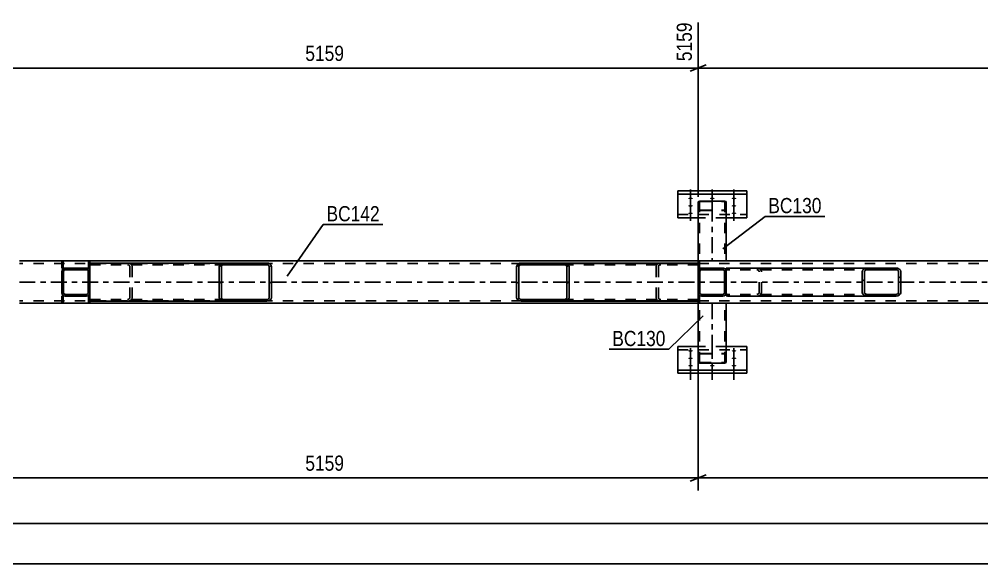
# Model space of a CAD drawing. Header units: millimetres. Extents: x -82 to 1107, y -663 to 178.
# Drawn here: x 12.9 to 194.4, y -297 to -194.3 of the extents above; entities that cross this region are included whole.
import ezdxf

# ---------------------------------------------------------------- set-up
doc = ezdxf.new("R2010")
doc.units = ezdxf.units.MM
doc.linetypes.add('DXK_LINE_DOT2', pattern=[3.9198, 1.9599, -1.9599])
doc.linetypes.add('DXK_LINE_DOT3', pattern=[5.9187, 2.979, -0.9799, 0.9799, -0.9799])
doc.styles.add('Arial Narrow', font='ARIALN.TTF', dxfattribs={"height": 0.2})

# ---------------------------------------------------------------- blocks, each defined once
blk = doc.blocks.new('Part-348431369-4202 - 4134')
at = {"color": 2, "linetype": 'Continuous'}
for p, q in [((137.05, -226.71), (150.05, -226.71)), ((137.05, -226.71), (137.05, -231.76)), ((150.05, -226.71), (150.05, -231.76)), ((137.05, -227.31), (150.05, -227.31)), ((140.91, -231.76), (137.05, -231.76)), ((150.05, -231.76), (146.19, -231.76))]:
    blk.add_line(p, q, dxfattribs=at)
at = {"color": 7, "linetype": 'DXK_LINE_DOT2'}
for p, q in [((137.05, -231.15), (150.05, -231.15)), ((146.19, -231.76), (140.91, -231.76))]:
    blk.add_line(p, q, dxfattribs=at)
blk = doc.blocks.new('Part-348431369-4139 - 4134')
at = {"color": 2, "linetype": 'Continuous'}
for p, q in [((137.05, -261.1), (137.05, -256.06)), ((140.91, -256.06), (137.05, -256.06)), ((150.05, -256.06), (146.19, -256.06)), ((150.05, -261.1), (150.05, -256.06)), ((137.05, -260.5), (150.05, -260.5)), ((137.05, -261.1), (150.05, -261.1))]:
    blk.add_line(p, q, dxfattribs=at)
at = {"color": 7, "linetype": 'DXK_LINE_DOT2'}
for p, q in [((137.05, -256.66), (150.05, -256.66)), ((146.19, -256.06), (140.91, -256.06))]:
    blk.add_line(p, q, dxfattribs=at)
blk = doc.blocks.new('Part-348431369-4284 - 4134')
at = {"color": 2, "linetype": 'Continuous'}
for p, q in [((25.94, -247.75), (25.94, -246.55)), ((26.18, -246.55), (25.94, -246.55)), ((26.18, -246.55), (26.18, -247.75)), ((26.18, -247.75), (25.94, -247.75))]:
    blk.add_line(p, q, dxfattribs=at)
blk = doc.blocks.new('Part-348431369-4220 - 4134')
at = {"color": 2, "linetype": 'Continuous'}
for p, q in [((140.9, -240.07), (140.9, -240.07)), ((140.9, -240.07), (141.14, -240.07)), ((140.9, -241.27), (140.9, -240.07)), ((140.9, -241.27), (141.14, -241.27)), ((141.14, -240.07), (141.14, -240.07)), ((141.14, -241.27), (141.14, -240.07)), ((141.14, -241.27), (141.14, -241.27))]:
    blk.add_line(p, q, dxfattribs=at)
at = {"color": 7, "linetype": 'DXK_LINE_DOT2'}
for p, q in [((140.9, -241.27), (140.9, -240.07)), ((141.14, -240.07), (141.14, -241.27)), ((141.14, -241.27), (141.14, -241.27))]:
    blk.add_line(p, q, dxfattribs=at)
blk = doc.blocks.new('Part-348431369-4156 - 4134')
at = {"color": 2, "linetype": 'Continuous'}
for p, q in [((20.9, -246.55), (20.9, -246.55)), ((20.9, -246.55), (20.9, -247.75)), ((20.9, -246.55), (21.14, -246.55)), ((21.14, -246.55), (21.14, -246.55)), ((21.14, -246.55), (21.14, -247.75)), ((21.14, -247.75), (20.9, -247.75)), ((21.14, -247.75), (21.14, -247.75))]:
    blk.add_line(p, q, dxfattribs=at)
at = {"color": 7, "linetype": 'DXK_LINE_DOT2'}
for p, q in [((20.9, -247.75), (20.9, -246.55)), ((21.14, -246.55), (21.14, -247.75))]:
    blk.add_line(p, q, dxfattribs=at)
blk = doc.blocks.new('Part-348431369-4175 - 4134')
at = {"linetype": 'Continuous'}
h = blk.add_hatch(dxfattribs=at)
h.set_pattern_fill('', scale=0.7, style=0, pattern_type=0)
h.set_pattern_definition([(45, (116.0037, -247.4569), (-1.57154, 1.57154), [])])
h.paths.add_polyline_path([(115.67, -247.51), (116, -247.46), (116.29, -247.32), (116.48, -247.11), (116.55, -246.87), (116.55, -240.95), (116.48, -240.7), (116.29, -240.49), (116, -240.35), (115.67, -240.31), (107.54, -240.31), (107.2, -240.35), (106.92, -240.49), (106.73, -240.7), (106.66, -240.95), (106.66, -246.87), (106.73, -247.11), (106.92, -247.32), (107.2, -247.46), (107.54, -247.51)])
h.paths.add_polyline_path([(107.37, -247.16), (107.23, -247.09), (107.14, -246.99), (107.1, -246.87), (107.1, -240.95), (107.14, -240.82), (107.23, -240.72), (107.37, -240.65), (107.54, -240.63), (115.67, -240.63), (115.84, -240.65), (115.98, -240.72), (116.07, -240.82), (116.11, -240.95), (116.11, -246.87), (116.07, -246.99), (115.98, -247.09), (115.84, -247.16), (115.67, -247.19), (107.54, -247.19)])
at = {"color": 2, "linetype": 'Continuous'}
for p, q in [((106.73, -240.7), (106.66, -240.95)), ((106.66, -246.87), (106.66, -240.95)), ((107.1, -240.95), (107.14, -240.82)), ((107.1, -246.87), (107.1, -240.95)), ((107.54, -240.31), (107.2, -240.35)), ((107.37, -240.65), (107.54, -240.63)), ((107.54, -240.31), (115.67, -240.31)), ((107.54, -240.63), (115.67, -240.63)), ((115.67, -240.31), (140.9, -240.31)), ((116, -240.35), (115.67, -240.31)), ((115.67, -240.63), (115.84, -240.65)), ((116.07, -240.82), (116.11, -240.95)), ((116.11, -246.87), (116.11, -240.95)), ((116.55, -240.95), (116.48, -240.7)), ((116.55, -246.87), (116.55, -240.95)), ((140.9, -241.27), (140.9, -241.91)), ((106.66, -246.87), (106.73, -247.11)), ((107.14, -246.99), (107.1, -246.87)), ((116.11, -246.87), (116.07, -246.99)), ((116.48, -247.11), (116.55, -246.87)), ((140.9, -246.55), (140.9, -245.91)), ((107.2, -247.46), (107.54, -247.51)), ((107.54, -247.19), (107.37, -247.16)), ((107.54, -247.19), (115.67, -247.19)), ((107.54, -247.51), (115.67, -247.51)), ((115.84, -247.16), (115.67, -247.19)), ((115.67, -247.51), (116, -247.46)), ((140.9, -247.51), (115.67, -247.51))]:
    blk.add_line(p, q, dxfattribs=at)
at = {"color": 7, "linetype": 'DXK_LINE_DOT2'}
for p, q in [((115.67, -240.31), (107.54, -240.31)), ((140.9, -240.63), (107.54, -240.63)), ((132.96, -240.95), (133.02, -240.7)), ((132.96, -246.87), (132.96, -240.95)), ((133.43, -240.82), (133.39, -240.95)), ((133.39, -246.87), (133.39, -240.95)), ((133.5, -240.35), (133.83, -240.31)), ((133.83, -240.63), (133.67, -240.65)), ((140.9, -240.31), (140.9, -240.63)), ((140.9, -240.49), (140.9, -241.27)), ((140.9, -245.91), (140.9, -241.91)), ((133.02, -247.11), (132.96, -246.87)), ((133.39, -246.87), (133.43, -246.99)), ((140.9, -247.51), (140.9, -246.55)), ((140.9, -247.19), (107.54, -247.19)), ((115.67, -247.51), (107.54, -247.51)), ((133.83, -247.51), (133.5, -247.46)), ((133.67, -247.16), (133.83, -247.19))]:
    blk.add_line(p, q, dxfattribs=at)
at = {"color": 2, "linetype": 'Continuous'}
for centre, radius, start, end in [((107.41, -241.13), 0.802, 104.5547, 147.5895), ((107.47, -241.04), 0.401, 104.5547, 147.5895), ((115.73, -241.04), 0.401, 32.4105, 75.4453), ((115.8, -241.13), 0.802, 32.4105, 75.4453), ((107.41, -246.68), 0.802, 212.4105, 255.4453), ((107.47, -246.77), 0.401, 212.4105, 255.4453), ((115.73, -246.77), 0.401, 284.5547, 327.5895), ((115.8, -246.68), 0.802, 284.5547, 327.5895)]:
    blk.add_arc(centre, radius, start, end, dxfattribs=at)
at = {"color": 7, "linetype": 'DXK_LINE_DOT2'}
for centre, radius, start, end in [((133.7, -241.13), 0.802, 104.5547, 147.5895), ((133.77, -241.04), 0.401, 104.5547, 147.5895), ((133.7, -246.68), 0.802, 212.4105, 255.4453), ((133.77, -246.77), 0.401, 212.4105, 255.4453)]:
    blk.add_arc(centre, radius, start, end, dxfattribs=at)
blk = doc.blocks.new('Part-348431369-4197 - 4134')
at = {"linetype": 'Continuous'}
h = blk.add_hatch(dxfattribs=at)
h.set_pattern_fill('', scale=0.7, style=0, pattern_type=0)
h.set_pattern_definition([(45, (25.785, -246.4969), (-1.57154, 1.57154), [])])
h.paths.add_polyline_path([(25.54, -246.55), (25.78, -246.5), (25.99, -246.36), (26.13, -246.15), (26.18, -245.91), (26.18, -241.91), (26.13, -241.66), (25.99, -241.45), (25.78, -241.31), (25.54, -241.27), (21.54, -241.27), (21.3, -241.31), (21.09, -241.45), (20.95, -241.66), (20.9, -241.91), (20.9, -245.91), (20.95, -246.15), (21.09, -246.36), (21.3, -246.5), (21.54, -246.55)])
h.paths.add_polyline_path([(21.42, -246.2), (21.31, -246.13), (21.24, -246.03), (21.22, -245.91), (21.22, -241.91), (21.24, -241.78), (21.31, -241.68), (21.42, -241.61), (21.54, -241.59), (25.54, -241.59), (25.66, -241.61), (25.77, -241.68), (25.84, -241.78), (25.86, -241.91), (25.86, -245.91), (25.84, -246.03), (25.77, -246.13), (25.66, -246.2), (25.54, -246.23), (21.54, -246.23)])
at = {"color": 7, "linetype": 'DXK_LINE_DOT2'}
for p, q in [((21.3, -241.31), (21.54, -241.27)), ((21.54, -241.27), (25.54, -241.27)), ((25.54, -241.27), (25.78, -241.31)), ((20.9, -241.91), (20.95, -241.66)), ((20.9, -245.91), (20.9, -241.91)), ((21.24, -241.78), (21.22, -241.91)), ((21.22, -245.91), (21.22, -241.91)), ((21.54, -241.59), (21.42, -241.61)), ((21.54, -241.59), (25.54, -241.59)), ((25.66, -241.61), (25.54, -241.59)), ((25.86, -241.91), (25.84, -241.78)), ((25.86, -245.91), (25.86, -241.91)), ((26.13, -241.66), (26.18, -241.91)), ((26.18, -245.91), (26.18, -241.91)), ((20.95, -246.15), (20.9, -245.91)), ((21.22, -245.91), (21.24, -246.03)), ((21.54, -246.55), (21.3, -246.5)), ((21.42, -246.2), (21.54, -246.23)), ((21.54, -246.23), (25.54, -246.23)), ((21.54, -246.55), (25.54, -246.55)), ((25.54, -246.23), (25.66, -246.2)), ((25.78, -246.5), (25.54, -246.55)), ((25.84, -246.03), (25.86, -245.91)), ((26.18, -245.91), (26.13, -246.15))]:
    blk.add_line(p, q, dxfattribs=at)
at = {"color": 2, "linetype": 'Continuous'}
for p, q in [((21.54, -241.27), (21.3, -241.31)), ((21.54, -241.27), (25.54, -241.27)), ((25.78, -241.31), (25.54, -241.27)), ((20.95, -241.66), (20.9, -241.91)), ((20.9, -245.91), (20.9, -241.91)), ((21.22, -241.91), (21.24, -241.78)), ((21.22, -245.91), (21.22, -241.91)), ((21.42, -241.61), (21.54, -241.59)), ((21.54, -241.59), (25.54, -241.59)), ((25.54, -241.59), (25.66, -241.61)), ((25.84, -241.78), (25.86, -241.91)), ((25.86, -245.91), (25.86, -241.91)), ((26.18, -241.91), (26.13, -241.66)), ((26.18, -245.91), (26.18, -241.91)), ((20.9, -245.91), (20.95, -246.15)), ((21.24, -246.03), (21.22, -245.91)), ((21.3, -246.5), (21.54, -246.55)), ((21.54, -246.23), (21.42, -246.2)), ((21.54, -246.23), (25.54, -246.23)), ((21.54, -246.55), (25.54, -246.55)), ((25.66, -246.2), (25.54, -246.23)), ((25.54, -246.55), (25.78, -246.5)), ((25.86, -245.91), (25.84, -246.03)), ((26.13, -246.15), (26.18, -245.91))]:
    blk.add_line(p, q, dxfattribs=at)
at = {"color": 7, "linetype": 'DXK_LINE_DOT2'}
for centre, radius, start, end in [((21.54, -241.91), 0.64, 112.5, 157.5), ((25.54, -241.91), 0.64, 22.5, 67.5), ((21.54, -241.91), 0.32, 112.5, 157.5), ((25.54, -241.91), 0.32, 22.5, 67.5), ((21.54, -245.91), 0.64, 202.5, 247.5), ((21.54, -245.91), 0.32, 202.5, 247.5), ((25.54, -245.91), 0.32, 292.5, 337.5), ((25.54, -245.91), 0.64, 292.5, 337.5)]:
    blk.add_arc(centre, radius, start, end, dxfattribs=at)
at = {"color": 2, "linetype": 'Continuous'}
for centre, radius, start, end in [((21.54, -241.91), 0.64, 112.5, 157.5), ((25.54, -241.91), 0.64, 22.5, 67.5), ((21.54, -241.91), 0.32, 112.5, 157.5), ((25.54, -241.91), 0.32, 22.5, 67.5), ((21.54, -245.91), 0.64, 202.5, 247.5), ((21.54, -245.91), 0.32, 202.5, 247.5), ((25.54, -245.91), 0.32, 292.5, 337.5), ((25.54, -245.91), 0.64, 292.5, 337.5)]:
    blk.add_arc(centre, radius, start, end, dxfattribs=at)
blk = doc.blocks.new('Part-348431369-4199 - 4134')
at = {"linetype": 'Continuous'}
h = blk.add_hatch(dxfattribs=at)
h.set_pattern_fill('', scale=0.7, style=0, pattern_type=0)
h.set_pattern_definition([(45, (178.5578, -246.4969), (-1.57154, 1.57154), [])])
h.paths.add_polyline_path([(178.22, -246.55), (178.56, -246.5), (178.84, -246.36), (179.03, -246.15), (179.1, -245.91), (179.1, -241.91), (179.03, -241.66), (178.84, -241.45), (178.56, -241.31), (178.22, -241.27), (172.73, -241.27), (172.39, -241.31), (172.11, -241.45), (171.92, -241.66), (171.85, -241.91), (171.85, -245.91), (171.92, -246.15), (172.11, -246.36), (172.39, -246.5), (172.73, -246.55)])
h.paths.add_polyline_path([(172.56, -246.2), (172.42, -246.13), (172.32, -246.03), (172.29, -245.91), (172.29, -241.91), (172.32, -241.78), (172.42, -241.68), (172.56, -241.61), (172.73, -241.59), (178.22, -241.59), (178.39, -241.61), (178.53, -241.68), (178.63, -241.78), (178.66, -241.91), (178.66, -245.91), (178.63, -246.03), (178.53, -246.13), (178.39, -246.2), (178.22, -246.23), (172.73, -246.23)])
at = {"color": 2, "linetype": 'Continuous'}
for p, q in [((146.18, -241.3), (146.44, -241.27)), ((146.18, -241.3), (146.18, -241.91)), ((172.73, -241.27), (146.44, -241.27)), ((172.73, -241.27), (172.39, -241.31)), ((172.73, -241.27), (178.22, -241.27)), ((178.56, -241.31), (178.22, -241.27)), ((171.92, -241.66), (171.85, -241.91)), ((171.85, -245.91), (171.85, -241.91)), ((172.29, -241.91), (172.32, -241.78)), ((172.29, -245.91), (172.29, -241.91)), ((172.56, -241.61), (172.73, -241.59)), ((172.73, -241.59), (178.22, -241.59)), ((178.22, -241.59), (178.39, -241.61)), ((178.63, -241.78), (178.66, -241.91)), ((178.66, -245.91), (178.66, -241.91)), ((179.1, -241.91), (179.03, -241.66)), ((179.1, -245.91), (179.1, -241.91)), ((146.18, -246.5), (146.18, -245.91)), ((146.18, -246.51), (146.18, -246.5)), ((146.44, -246.55), (146.18, -246.51)), ((172.73, -246.55), (146.44, -246.55)), ((171.85, -245.91), (171.92, -246.15)), ((172.32, -246.03), (172.29, -245.91)), ((172.39, -246.5), (172.73, -246.55)), ((172.73, -246.23), (172.56, -246.2)), ((172.73, -246.23), (178.22, -246.23)), ((172.73, -246.55), (178.22, -246.55)), ((178.39, -246.2), (178.22, -246.23)), ((178.22, -246.55), (178.56, -246.5)), ((178.66, -245.91), (178.63, -246.03)), ((179.03, -246.15), (179.1, -245.91))]:
    blk.add_line(p, q, dxfattribs=at)
at = {"color": 7, "linetype": 'DXK_LINE_DOT2'}
for p, q in [((146.18, -241.3), (146.18, -241.65)), ((151.93, -241.27), (152.26, -241.31)), ((178.22, -241.27), (172.73, -241.27)), ((146.27, -241.61), (146.18, -241.65)), ((146.18, -246.36), (146.18, -241.91)), ((146.44, -241.59), (146.27, -241.61)), ((178.22, -241.59), (146.44, -241.59)), ((152.1, -241.61), (151.93, -241.59)), ((152.37, -241.91), (152.33, -241.78)), ((152.37, -245.91), (152.37, -241.91)), ((152.74, -241.66), (152.81, -241.91)), ((152.81, -245.91), (152.81, -241.91)), ((146.18, -246.16), (146.27, -246.2)), ((146.27, -246.2), (146.44, -246.23)), ((178.22, -246.23), (146.44, -246.23)), ((151.93, -246.23), (152.1, -246.2)), ((152.26, -246.5), (151.93, -246.55)), ((152.33, -246.03), (152.37, -245.91)), ((152.81, -245.91), (152.74, -246.15)), ((178.22, -246.55), (172.73, -246.55))]:
    blk.add_line(p, q, dxfattribs=at)
for centre, radius, start, end in [((152.06, -242.09), 0.802, 32.4104, 75.4453), ((152, -242), 0.401, 32.4104, 75.4453), ((152, -245.81), 0.401, 284.5547, 327.5896), ((152.06, -245.72), 0.802, 284.5547, 327.5896)]:
    blk.add_arc(centre, radius, start, end, dxfattribs=at)
at = {"color": 2, "linetype": 'Continuous'}
for centre, radius, start, end in [((172.6, -242.09), 0.802, 104.5547, 147.5896), ((178.36, -242.09), 0.802, 32.4104, 75.4453), ((172.66, -242), 0.401, 104.5547, 147.5896), ((178.29, -242), 0.401, 32.4104, 75.4453), ((172.6, -245.72), 0.802, 212.4104, 255.4453), ((172.66, -245.81), 0.401, 212.4104, 255.4453), ((178.29, -245.81), 0.401, 284.5547, 327.5896), ((178.36, -245.72), 0.802, 284.5547, 327.5896)]:
    blk.add_arc(centre, radius, start, end, dxfattribs=at)
blk = doc.blocks.new('Part-348431369-4201 - 4134')
at = {"linetype": 'Continuous'}
h = blk.add_hatch(dxfattribs=at)
h.set_pattern_fill('', scale=0.7, style=0, pattern_type=0)
h.set_pattern_definition([(45, (59.8755, -247.4569), (-1.57154, 1.57154), [])])
h.paths.add_polyline_path([(59.54, -247.51), (59.88, -247.46), (60.16, -247.32), (60.35, -247.11), (60.42, -246.87), (60.42, -240.95), (60.35, -240.7), (60.16, -240.49), (59.88, -240.35), (59.54, -240.31), (51.41, -240.31), (51.08, -240.35), (50.79, -240.49), (50.6, -240.7), (50.53, -240.95), (50.53, -246.87), (50.6, -247.11), (50.79, -247.32), (51.08, -247.46), (51.41, -247.51)])
h.paths.add_polyline_path([(51.24, -247.16), (51.1, -247.09), (51.01, -246.99), (50.97, -246.87), (50.97, -240.95), (51.01, -240.82), (51.1, -240.72), (51.24, -240.65), (51.41, -240.63), (59.54, -240.63), (59.71, -240.65), (59.85, -240.72), (59.95, -240.82), (59.98, -240.95), (59.98, -246.87), (59.95, -246.99), (59.85, -247.09), (59.71, -247.16), (59.54, -247.19), (51.41, -247.19)])
at = {"color": 2, "linetype": 'Continuous'}
for p, q in [((51.41, -240.31), (26.18, -240.31)), ((26.18, -241.27), (26.18, -241.91)), ((50.6, -240.7), (50.53, -240.95)), ((50.53, -246.87), (50.53, -240.95)), ((50.97, -240.95), (51.01, -240.82)), ((50.97, -246.87), (50.97, -240.95)), ((51.41, -240.31), (51.08, -240.35)), ((51.24, -240.65), (51.41, -240.63)), ((51.41, -240.31), (59.54, -240.31)), ((51.41, -240.63), (59.54, -240.63)), ((59.88, -240.35), (59.54, -240.31)), ((59.54, -240.63), (59.71, -240.65)), ((59.95, -240.82), (59.98, -240.95)), ((59.98, -246.87), (59.98, -240.95)), ((60.42, -240.95), (60.35, -240.7)), ((60.42, -246.87), (60.42, -240.95)), ((26.18, -246.55), (26.18, -245.91)), ((50.53, -246.87), (50.6, -247.11)), ((51.01, -246.99), (50.97, -246.87)), ((59.98, -246.87), (59.95, -246.99)), ((60.35, -247.11), (60.42, -246.87)), ((51.41, -247.51), (26.18, -247.51)), ((51.08, -247.46), (51.41, -247.51)), ((51.41, -247.19), (51.24, -247.16)), ((51.41, -247.19), (59.54, -247.19)), ((51.41, -247.51), (59.54, -247.51)), ((59.71, -247.16), (59.54, -247.19)), ((59.54, -247.51), (59.88, -247.46))]:
    blk.add_line(p, q, dxfattribs=at)
at = {"color": 7, "linetype": 'DXK_LINE_DOT2'}
for p, q in [((26.18, -240.31), (26.18, -241.27)), ((26.18, -240.31), (26.18, -240.63)), ((26.18, -240.31), (26.18, -240.31)), ((59.54, -240.63), (26.18, -240.63)), ((33.25, -240.31), (33.58, -240.35)), ((33.41, -240.65), (33.25, -240.63)), ((33.69, -240.95), (33.65, -240.82)), ((33.69, -246.87), (33.69, -240.95)), ((34.06, -240.7), (34.12, -240.95)), ((34.12, -246.87), (34.12, -240.95)), ((59.54, -240.31), (51.41, -240.31)), ((26.18, -245.91), (26.18, -241.91)), ((26.18, -247.51), (26.18, -246.55)), ((33.65, -246.99), (33.69, -246.87)), ((34.12, -246.87), (34.06, -247.11)), ((59.54, -247.19), (26.18, -247.19)), ((26.18, -247.51), (26.18, -247.51)), ((33.25, -247.19), (33.41, -247.16)), ((33.58, -247.46), (33.25, -247.51)), ((59.54, -247.51), (51.41, -247.51))]:
    blk.add_line(p, q, dxfattribs=at)
for centre, radius, start, end in [((33.31, -241.04), 0.401, 32.4105, 75.4453), ((33.38, -241.13), 0.802, 32.4105, 75.4453), ((33.31, -246.77), 0.401, 284.5547, 327.5895), ((33.38, -246.68), 0.802, 284.5547, 327.5895)]:
    blk.add_arc(centre, radius, start, end, dxfattribs=at)
at = {"color": 2, "linetype": 'Continuous'}
for centre, radius, start, end in [((51.28, -241.13), 0.802, 104.5547, 147.5895), ((51.35, -241.04), 0.401, 104.5547, 147.5895), ((59.61, -241.04), 0.401, 32.4105, 75.4453), ((59.67, -241.13), 0.802, 32.4105, 75.4453), ((51.28, -246.68), 0.802, 212.4105, 255.4453), ((51.35, -246.77), 0.401, 212.4105, 255.4453), ((59.61, -246.77), 0.401, 284.5547, 327.5895), ((59.67, -246.68), 0.802, 284.5547, 327.5895)]:
    blk.add_arc(centre, radius, start, end, dxfattribs=at)
blk = doc.blocks.new('Part-348431369-4283 - 4134')
at = {"color": 2, "linetype": 'Continuous'}
for p, q in [((26.18, -240.07), (25.94, -240.07)), ((25.94, -241.27), (25.94, -240.07)), ((26.18, -241.27), (25.94, -241.27)), ((26.18, -240.07), (26.18, -241.27))]:
    blk.add_line(p, q, dxfattribs=at)
blk = doc.blocks.new('Part-348431369-4235 - 4134')
at = {"color": 2, "linetype": 'Continuous'}
for p, q in [((140.95, -228.73), (141.05, -228.68)), ((141.05, -228.68), (141.21, -228.64)), ((141.21, -228.64), (141.39, -228.63)), ((141.39, -228.63), (145.71, -228.63)), ((145.71, -228.63), (145.89, -228.64)), ((145.89, -228.64), (146.05, -228.68)), ((146.05, -228.68), (146.15, -228.73)), ((140.91, -228.79), (140.95, -228.73)), ((140.91, -228.79), (140.91, -239.91)), ((146.15, -228.73), (146.19, -228.79)), ((146.19, -228.79), (146.19, -239.91))]:
    blk.add_line(p, q, dxfattribs=at)
at = {"color": 7, "linetype": 'DXK_LINE_DOT2'}
for p, q in [((141.3, -228.72), (141.22, -228.74)), ((141.39, -228.71), (141.3, -228.72)), ((141.39, -228.71), (145.71, -228.71)), ((145.8, -228.72), (145.71, -228.71)), ((145.88, -228.74), (145.8, -228.72)), ((140.95, -230.33), (140.91, -230.27)), ((141.05, -230.39), (140.95, -230.33)), ((141.21, -230.42), (141.05, -230.39)), ((141.17, -228.76), (141.15, -228.79)), ((141.15, -228.79), (141.15, -239.91)), ((141.15, -230.27), (141.17, -230.3)), ((141.22, -228.74), (141.17, -228.76)), ((141.17, -230.3), (141.22, -230.33)), ((141.39, -230.43), (141.21, -230.42)), ((141.22, -230.33), (141.3, -230.35)), ((141.3, -230.35), (141.39, -230.35)), ((141.39, -230.35), (145.71, -230.35)), ((141.39, -230.43), (145.71, -230.43)), ((145.71, -230.35), (145.8, -230.35)), ((145.89, -230.42), (145.71, -230.43)), ((145.8, -230.35), (145.88, -230.33)), ((145.93, -228.76), (145.88, -228.74)), ((145.88, -230.33), (145.89, -230.32)), ((145.89, -230.32), (145.93, -230.3)), ((146.05, -230.39), (145.89, -230.42)), ((145.95, -228.79), (145.93, -228.76)), ((145.93, -230.3), (145.95, -230.27)), ((145.95, -228.79), (145.95, -239.91)), ((146.15, -230.33), (146.05, -230.39)), ((146.19, -230.27), (146.15, -230.33)), ((146.19, -239.91), (140.91, -239.91))]:
    blk.add_line(p, q, dxfattribs=at)
at = {"color": 7, "linetype": 'DXK_LINE_DOT3'}
blk.add_line((143.55, -229.53), (143.55, -239.91), dxfattribs=at)
blk = doc.blocks.new('Part-348431369-4287 - 4134')
at = {"color": 2, "linetype": 'Continuous'}
for p, q in [((20.9, -240.07), (20.9, -240.07)), ((20.9, -240.07), (21.14, -240.07)), ((20.9, -241.27), (20.9, -240.07)), ((20.9, -241.27), (21.14, -241.27)), ((21.14, -240.07), (21.14, -240.07)), ((21.14, -241.27), (21.14, -240.07)), ((21.14, -241.27), (21.14, -241.27))]:
    blk.add_line(p, q, dxfattribs=at)
at = {"color": 7, "linetype": 'DXK_LINE_DOT2'}
for p, q in [((20.9, -241.27), (20.9, -240.07)), ((21.14, -240.07), (21.14, -241.27)), ((21.14, -241.27), (21.14, -241.27))]:
    blk.add_line(p, q, dxfattribs=at)
blk = doc.blocks.new('Part-348431369-4293 - 4134')
at = {"color": 2, "linetype": 'Continuous'}
for p, q in [((140.9, -246.55), (140.9, -246.55)), ((140.9, -246.55), (140.9, -247.75)), ((140.9, -246.55), (141.14, -246.55)), ((141.14, -246.55), (141.14, -246.55)), ((141.14, -246.55), (141.14, -247.75)), ((141.14, -247.75), (140.9, -247.75)), ((141.14, -247.75), (141.14, -247.75))]:
    blk.add_line(p, q, dxfattribs=at)
at = {"color": 7, "linetype": 'DXK_LINE_DOT2'}
for p, q in [((140.9, -247.75), (140.9, -246.55)), ((141.14, -246.55), (141.14, -247.75))]:
    blk.add_line(p, q, dxfattribs=at)
blk = doc.blocks.new('Part-348431369-4300 - 4134')
at = {"color": 2, "linetype": 'Continuous'}
for p, q in [((937.74, -239.91), (12.9, -239.91)), ((937.74, -247.91), (12.9, -247.91))]:
    blk.add_line(p, q, dxfattribs=at)
at = {"color": 7, "linetype": 'DXK_LINE_DOT2'}
for p, q in [((942.54, -240.39), (12.9, -240.39)), ((942.54, -247.43), (12.9, -247.43))]:
    blk.add_line(p, q, dxfattribs=at)
at = {"color": 7, "linetype": 'DXK_LINE_DOT3'}
blk.add_line((12.9, -243.91), (942.54, -243.91), dxfattribs=at)
blk = doc.blocks.new('Part-348431369-4365 - 4134')
at = {"linetype": 'Continuous'}
h = blk.add_hatch(dxfattribs=at)
h.set_pattern_fill('', scale=0.7, style=0, pattern_type=0)
h.set_pattern_definition([(45, (145.785, -246.4969), (-1.57154, 1.57154), [])])
h.paths.add_polyline_path([(145.54, -246.55), (145.79, -246.5), (145.99, -246.36), (146.13, -246.15), (146.18, -245.91), (146.18, -241.91), (146.13, -241.66), (145.99, -241.45), (145.79, -241.31), (145.54, -241.27), (141.54, -241.27), (141.3, -241.31), (141.09, -241.45), (140.95, -241.66), (140.9, -241.91), (140.9, -245.91), (140.95, -246.15), (141.09, -246.36), (141.3, -246.5), (141.54, -246.55)])
h.paths.add_polyline_path([(141.42, -246.2), (141.31, -246.13), (141.24, -246.03), (141.22, -245.91), (141.22, -241.91), (141.24, -241.78), (141.31, -241.68), (141.42, -241.61), (141.54, -241.59), (145.54, -241.59), (145.66, -241.61), (145.77, -241.68), (145.84, -241.78), (145.86, -241.91), (145.86, -245.91), (145.84, -246.03), (145.77, -246.13), (145.66, -246.2), (145.54, -246.23), (141.54, -246.23)])
at = {"color": 7, "linetype": 'DXK_LINE_DOT2'}
for p, q in [((141.3, -241.31), (141.54, -241.27)), ((141.54, -241.27), (145.54, -241.27)), ((145.54, -241.27), (145.79, -241.31)), ((140.9, -241.91), (140.95, -241.66)), ((140.9, -245.91), (140.9, -241.91)), ((141.24, -241.78), (141.22, -241.91)), ((141.22, -245.91), (141.22, -241.91)), ((141.54, -241.59), (141.42, -241.61)), ((141.54, -241.59), (145.54, -241.59)), ((145.66, -241.61), (145.54, -241.59)), ((145.86, -241.91), (145.84, -241.78)), ((145.86, -245.91), (145.86, -241.91)), ((146.13, -241.66), (146.18, -241.91)), ((146.18, -245.91), (146.18, -241.91)), ((140.95, -246.15), (140.9, -245.91)), ((141.22, -245.91), (141.24, -246.03)), ((141.54, -246.55), (141.3, -246.5)), ((141.42, -246.2), (141.54, -246.23)), ((141.54, -246.23), (145.54, -246.23)), ((141.54, -246.55), (145.54, -246.55)), ((145.54, -246.23), (145.66, -246.2)), ((145.79, -246.5), (145.54, -246.55)), ((145.84, -246.03), (145.86, -245.91)), ((146.18, -245.91), (146.13, -246.15))]:
    blk.add_line(p, q, dxfattribs=at)
at = {"color": 2, "linetype": 'Continuous'}
for p, q in [((141.54, -241.27), (141.3, -241.31)), ((141.54, -241.27), (145.54, -241.27)), ((145.79, -241.31), (145.54, -241.27)), ((140.95, -241.66), (140.9, -241.91)), ((140.9, -245.91), (140.9, -241.91)), ((141.22, -241.91), (141.24, -241.78)), ((141.22, -245.91), (141.22, -241.91)), ((141.42, -241.61), (141.54, -241.59)), ((141.54, -241.59), (145.54, -241.59)), ((145.54, -241.59), (145.66, -241.61)), ((145.84, -241.78), (145.86, -241.91)), ((145.86, -245.91), (145.86, -241.91)), ((146.18, -241.91), (146.13, -241.66)), ((146.18, -245.91), (146.18, -241.91)), ((140.9, -245.91), (140.95, -246.15)), ((141.24, -246.03), (141.22, -245.91)), ((141.3, -246.5), (141.54, -246.55)), ((141.54, -246.23), (141.42, -246.2)), ((141.54, -246.23), (145.54, -246.23)), ((141.54, -246.55), (145.54, -246.55)), ((145.66, -246.2), (145.54, -246.23)), ((145.54, -246.55), (145.79, -246.5)), ((145.86, -245.91), (145.84, -246.03)), ((146.13, -246.15), (146.18, -245.91))]:
    blk.add_line(p, q, dxfattribs=at)
at = {"color": 7, "linetype": 'DXK_LINE_DOT3'}
blk.add_line((143.54, -243.91), (143.54, -243.91), dxfattribs=at)
at = {"color": 7, "linetype": 'DXK_LINE_DOT2'}
for centre, radius, start, end in [((141.54, -241.91), 0.64, 112.5, 157.5), ((145.54, -241.91), 0.64, 22.5, 67.5), ((141.54, -241.91), 0.32, 112.5, 157.5), ((145.54, -241.91), 0.32, 22.5, 67.5), ((141.54, -245.91), 0.64, 202.5, 247.5), ((141.54, -245.91), 0.32, 202.5, 247.5), ((145.54, -245.91), 0.32, 292.5, 337.5), ((145.54, -245.91), 0.64, 292.5, 337.5)]:
    blk.add_arc(centre, radius, start, end, dxfattribs=at)
at = {"color": 2, "linetype": 'Continuous'}
for centre, radius, start, end in [((141.54, -241.91), 0.64, 112.5, 157.5), ((145.54, -241.91), 0.64, 22.5, 67.5), ((141.54, -241.91), 0.32, 112.5, 157.5), ((145.54, -241.91), 0.32, 22.5, 67.5), ((141.54, -245.91), 0.64, 202.5, 247.5), ((141.54, -245.91), 0.32, 202.5, 247.5), ((145.54, -245.91), 0.32, 292.5, 337.5), ((145.54, -245.91), 0.64, 292.5, 337.5)]:
    blk.add_arc(centre, radius, start, end, dxfattribs=at)
blk = doc.blocks.new('Bolt-348431369-4372 - 4134')
at = {"linetype": 'Continuous'}
for points in [[(139.45, -257.03), (139.36, -257.02), (139.27, -257.01), (139.19, -257), (139.12, -256.98), (139.07, -256.95), (139.03, -256.92), (139.01, -256.89), (139.01, -256.86), (139.03, -256.83), (139.07, -256.8), (139.12, -256.78), (139.19, -256.76), (139.27, -256.74), (139.36, -256.73), (139.45, -256.73), (139.54, -256.73), (139.63, -256.74), (139.71, -256.76), (139.78, -256.78), (139.83, -256.8), (139.87, -256.83), (139.89, -256.86), (139.89, -256.89), (139.87, -256.92), (139.83, -256.95), (139.78, -256.98), (139.71, -257), (139.63, -257.01), (139.54, -257.02)], [(147.65, -257.03), (147.56, -257.02), (147.47, -257.01), (147.39, -257), (147.32, -256.98), (147.27, -256.95), (147.23, -256.92), (147.21, -256.89), (147.21, -256.86), (147.23, -256.83), (147.27, -256.8), (147.32, -256.78), (147.39, -256.76), (147.47, -256.74), (147.56, -256.73), (147.65, -256.73), (147.74, -256.73), (147.83, -256.74), (147.91, -256.76), (147.98, -256.78), (148.03, -256.8), (148.07, -256.83), (148.09, -256.86), (148.09, -256.89), (148.07, -256.92), (148.03, -256.95), (147.98, -256.98), (147.91, -257), (147.83, -257.01), (147.74, -257.02)], [(139.45, -258.43), (139.36, -258.43), (139.27, -258.42), (139.19, -258.4), (139.12, -258.38), (139.07, -258.35), (139.03, -258.33), (139.01, -258.29), (139.01, -258.26), (139.03, -258.23), (139.07, -258.2), (139.12, -258.18), (139.19, -258.16), (139.27, -258.14), (139.36, -258.13), (139.45, -258.13), (139.54, -258.13), (139.63, -258.14), (139.71, -258.16), (139.78, -258.18), (139.83, -258.2), (139.87, -258.23), (139.89, -258.26), (139.89, -258.29), (139.87, -258.33), (139.83, -258.35), (139.78, -258.38), (139.71, -258.4), (139.63, -258.42), (139.54, -258.43)], [(139.45, -259.83), (139.36, -259.83), (139.27, -259.82), (139.19, -259.8), (139.12, -259.78), (139.07, -259.76), (139.03, -259.73), (139.01, -259.7), (139.01, -259.67), (139.03, -259.63), (139.07, -259.61), (139.12, -259.58), (139.19, -259.56), (139.27, -259.54), (139.36, -259.53), (139.45, -259.53), (139.54, -259.53), (139.63, -259.54), (139.71, -259.56), (139.78, -259.58), (139.83, -259.61), (139.87, -259.63), (139.89, -259.67), (139.89, -259.7), (139.87, -259.73), (139.83, -259.76), (139.78, -259.78), (139.71, -259.8), (139.63, -259.82), (139.54, -259.83)], [(143.55, -259.83), (143.46, -259.83), (143.37, -259.82), (143.29, -259.8), (143.22, -259.78), (143.17, -259.76), (143.13, -259.73), (143.11, -259.7), (143.11, -259.67), (143.13, -259.63), (143.17, -259.61), (143.22, -259.58), (143.29, -259.56), (143.37, -259.54), (143.46, -259.53), (143.55, -259.53), (143.64, -259.53), (143.73, -259.54), (143.81, -259.56), (143.88, -259.58), (143.93, -259.61), (143.97, -259.63), (143.99, -259.67), (143.99, -259.7), (143.97, -259.73), (143.93, -259.76), (143.88, -259.78), (143.81, -259.8), (143.73, -259.82), (143.64, -259.83)], [(147.65, -258.43), (147.56, -258.43), (147.47, -258.42), (147.39, -258.4), (147.32, -258.38), (147.27, -258.35), (147.23, -258.33), (147.21, -258.29), (147.21, -258.26), (147.23, -258.23), (147.27, -258.2), (147.32, -258.18), (147.39, -258.16), (147.47, -258.14), (147.56, -258.13), (147.65, -258.13), (147.74, -258.13), (147.83, -258.14), (147.91, -258.16), (147.98, -258.18), (148.03, -258.2), (148.07, -258.23), (148.09, -258.26), (148.09, -258.29), (148.07, -258.33), (148.03, -258.35), (147.98, -258.38), (147.91, -258.4), (147.83, -258.42), (147.74, -258.43)], [(147.65, -259.83), (147.56, -259.83), (147.47, -259.82), (147.39, -259.8), (147.32, -259.78), (147.27, -259.76), (147.23, -259.73), (147.21, -259.7), (147.21, -259.67), (147.23, -259.63), (147.27, -259.61), (147.32, -259.58), (147.39, -259.56), (147.47, -259.54), (147.56, -259.53), (147.65, -259.53), (147.74, -259.53), (147.83, -259.54), (147.91, -259.56), (147.98, -259.58), (148.03, -259.61), (148.07, -259.63), (148.09, -259.67), (148.09, -259.7), (148.07, -259.73), (148.03, -259.76), (147.98, -259.78), (147.91, -259.8), (147.83, -259.82), (147.74, -259.83)]]:
    blk.add_hatch(color=1, dxfattribs=at).paths.add_polyline_path(points)
at = {"color": 1, "linetype": 'Continuous'}
for p, q in [((139.45, -256.39), (139.45, -259.51)), ((147.65, -256.39), (147.65, -259.51)), ((139.45, -257.79), (139.45, -260.91)), ((139.45, -259.19), (139.45, -262.31)), ((143.55, -259.19), (143.55, -262.31)), ((147.65, -257.79), (147.65, -260.91)), ((147.65, -259.19), (147.65, -262.31))]:
    blk.add_line(p, q, dxfattribs=at)
at = {"color": 1, "linetype": 'DXK_LINE_DOT2'}
blk.add_line((143.55, -256.39), (143.55, -259.51), dxfattribs=at)
blk = doc.blocks.new('Bolt-348431369-4407 - 4134')
at = {"linetype": 'Continuous'}
for points in [[(139.45, -227.98), (139.54, -227.98), (139.63, -227.99), (139.71, -228.01), (139.78, -228.03), (139.83, -228.05), (139.87, -228.08), (139.89, -228.11), (139.89, -228.15), (139.87, -228.18), (139.83, -228.21), (139.78, -228.23), (139.71, -228.25), (139.63, -228.27), (139.54, -228.28), (139.45, -228.28), (139.36, -228.28), (139.27, -228.27), (139.19, -228.25), (139.12, -228.23), (139.07, -228.21), (139.03, -228.18), (139.01, -228.15), (139.01, -228.11), (139.03, -228.08), (139.07, -228.05), (139.12, -228.03), (139.19, -228.01), (139.27, -227.99), (139.36, -227.98)], [(143.55, -227.98), (143.64, -227.98), (143.73, -227.99), (143.81, -228.01), (143.88, -228.03), (143.93, -228.05), (143.97, -228.08), (143.99, -228.11), (143.99, -228.15), (143.97, -228.18), (143.93, -228.21), (143.88, -228.23), (143.81, -228.25), (143.73, -228.27), (143.64, -228.28), (143.55, -228.28), (143.46, -228.28), (143.37, -228.27), (143.29, -228.25), (143.22, -228.23), (143.17, -228.21), (143.13, -228.18), (143.11, -228.15), (143.11, -228.11), (143.13, -228.08), (143.17, -228.05), (143.22, -228.03), (143.29, -228.01), (143.37, -227.99), (143.46, -227.98)], [(147.65, -227.98), (147.74, -227.98), (147.83, -227.99), (147.91, -228.01), (147.98, -228.03), (148.03, -228.05), (148.07, -228.08), (148.09, -228.11), (148.09, -228.15), (148.07, -228.18), (148.03, -228.21), (147.98, -228.23), (147.91, -228.25), (147.83, -228.27), (147.74, -228.28), (147.65, -228.28), (147.56, -228.28), (147.47, -228.27), (147.39, -228.25), (147.32, -228.23), (147.27, -228.21), (147.23, -228.18), (147.21, -228.15), (147.21, -228.11), (147.23, -228.08), (147.27, -228.05), (147.32, -228.03), (147.39, -228.01), (147.47, -227.99), (147.56, -227.98)], [(139.45, -229.38), (139.54, -229.38), (139.63, -229.39), (139.71, -229.41), (139.78, -229.43), (139.83, -229.46), (139.87, -229.49), (139.89, -229.52), (139.89, -229.55), (139.87, -229.58), (139.83, -229.61), (139.78, -229.63), (139.71, -229.65), (139.63, -229.67), (139.54, -229.68), (139.45, -229.68), (139.36, -229.68), (139.27, -229.67), (139.19, -229.65), (139.12, -229.63), (139.07, -229.61), (139.03, -229.58), (139.01, -229.55), (139.01, -229.52), (139.03, -229.49), (139.07, -229.46), (139.12, -229.43), (139.19, -229.41), (139.27, -229.39), (139.36, -229.38)], [(147.65, -229.38), (147.74, -229.38), (147.83, -229.39), (147.91, -229.41), (147.98, -229.43), (148.03, -229.46), (148.07, -229.49), (148.09, -229.52), (148.09, -229.55), (148.07, -229.58), (148.03, -229.61), (147.98, -229.63), (147.91, -229.65), (147.83, -229.67), (147.74, -229.68), (147.65, -229.68), (147.56, -229.68), (147.47, -229.67), (147.39, -229.65), (147.32, -229.63), (147.27, -229.61), (147.23, -229.58), (147.21, -229.55), (147.21, -229.52), (147.23, -229.49), (147.27, -229.46), (147.32, -229.43), (147.39, -229.41), (147.47, -229.39), (147.56, -229.38)], [(139.45, -230.78), (139.54, -230.79), (139.63, -230.8), (139.71, -230.81), (139.78, -230.83), (139.83, -230.86), (139.87, -230.89), (139.89, -230.92), (139.89, -230.95), (139.87, -230.98), (139.83, -231.01), (139.78, -231.04), (139.71, -231.06), (139.63, -231.07), (139.54, -231.08), (139.45, -231.08), (139.36, -231.08), (139.27, -231.07), (139.19, -231.06), (139.12, -231.04), (139.07, -231.01), (139.03, -230.98), (139.01, -230.95), (139.01, -230.92), (139.03, -230.89), (139.07, -230.86), (139.12, -230.83), (139.19, -230.81), (139.27, -230.8), (139.36, -230.79)], [(147.65, -230.78), (147.74, -230.79), (147.83, -230.8), (147.91, -230.81), (147.98, -230.83), (148.03, -230.86), (148.07, -230.89), (148.09, -230.92), (148.09, -230.95), (148.07, -230.98), (148.03, -231.01), (147.98, -231.04), (147.91, -231.06), (147.83, -231.07), (147.74, -231.08), (147.65, -231.08), (147.56, -231.08), (147.47, -231.07), (147.39, -231.06), (147.32, -231.04), (147.27, -231.01), (147.23, -230.98), (147.21, -230.95), (147.21, -230.92), (147.23, -230.89), (147.27, -230.86), (147.32, -230.83), (147.39, -230.81), (147.47, -230.8), (147.56, -230.79)]]:
    blk.add_hatch(color=1, dxfattribs=at).paths.add_polyline_path(points)
at = {"color": 1, "linetype": 'Continuous'}
for p, q in [((139.45, -226.44), (139.45, -229.56)), ((143.55, -226.44), (143.55, -229.56)), ((147.65, -226.44), (147.65, -229.56)), ((139.45, -227.84), (139.45, -230.96)), ((147.65, -227.84), (147.65, -230.96)), ((139.45, -229.24), (139.45, -232.36)), ((147.65, -229.24), (147.65, -232.36))]:
    blk.add_line(p, q, dxfattribs=at)
at = {"color": 1, "linetype": 'DXK_LINE_DOT2'}
blk.add_line((143.55, -229.24), (143.55, -232.36), dxfattribs=at)
blk = doc.blocks.new('Part-348431369-4422 - 4134')
at = {"color": 2, "linetype": 'Continuous'}
for p, q in [((140.91, -259.02), (140.91, -247.91)), ((146.19, -247.91), (146.19, -259.02)), ((140.95, -259.08), (140.91, -259.02)), ((141.05, -259.13), (140.95, -259.08)), ((141.21, -259.17), (141.05, -259.13)), ((141.39, -259.18), (141.21, -259.17)), ((141.39, -259.18), (145.71, -259.18)), ((145.89, -259.17), (145.71, -259.18)), ((146.05, -259.13), (145.89, -259.17)), ((146.15, -259.08), (146.05, -259.13)), ((146.19, -259.02), (146.15, -259.08))]:
    blk.add_line(p, q, dxfattribs=at)
at = {"color": 7, "linetype": 'DXK_LINE_DOT2'}
for p, q in [((140.91, -247.91), (146.19, -247.91)), ((141.15, -259.02), (141.15, -247.91)), ((145.95, -259.02), (145.95, -247.91)), ((140.91, -257.54), (140.95, -257.48)), ((140.95, -257.48), (141.05, -257.42)), ((141.05, -257.42), (141.21, -257.39)), ((141.17, -257.51), (141.15, -257.54)), ((141.22, -257.48), (141.17, -257.51)), ((141.21, -257.39), (141.39, -257.38)), ((141.3, -257.46), (141.22, -257.48)), ((141.39, -257.46), (141.3, -257.46)), ((141.39, -257.38), (145.71, -257.38)), ((141.39, -257.46), (145.71, -257.46)), ((145.71, -257.38), (145.89, -257.39)), ((145.8, -257.46), (145.71, -257.46)), ((145.88, -257.48), (145.8, -257.46)), ((145.88, -257.48), (145.89, -257.49)), ((145.89, -257.39), (146.05, -257.42)), ((145.89, -257.49), (145.93, -257.51)), ((145.95, -257.54), (145.93, -257.51)), ((146.05, -257.42), (146.15, -257.48)), ((146.15, -257.48), (146.19, -257.54)), ((141.15, -259.02), (141.17, -259.05)), ((141.17, -259.05), (141.22, -259.08)), ((141.22, -259.08), (141.3, -259.09)), ((141.3, -259.09), (141.39, -259.1)), ((141.39, -259.1), (145.71, -259.1)), ((145.71, -259.1), (145.8, -259.09)), ((145.8, -259.09), (145.88, -259.08)), ((145.88, -259.08), (145.93, -259.05)), ((145.93, -259.05), (145.95, -259.02))]:
    blk.add_line(p, q, dxfattribs=at)
at = {"color": 7, "linetype": 'DXK_LINE_DOT3'}
blk.add_line((143.55, -247.91), (143.55, -258.28), dxfattribs=at)
blk = doc.blocks.new('StraightDimension-348431369-4551 - 4134')
at = {"color": 7, "linetype": 'Continuous'}
blk.add_line((-1, -297.02), (943.54, -297.02), dxfattribs=at)
blk = doc.blocks.new('StraightDimension-348431369-4562 - 4134')
at = {"color": 7, "linetype": 'Continuous'}
blk.add_line((0, -289.45), (942.54, -289.45), dxfattribs=at)
blk = doc.blocks.new('StraightDimension-348431369-17079 - 4134')
at = {"color": 7, "linetype": 'Continuous'}
for p, q in [((140.91, -227.85), (140.91, -194.94)), ((142.41, -202.95), (139.41, -204.15)), ((140.91, -203.55), (380.91, -203.55))]:
    blk.add_line(p, q, dxfattribs=at)
blk = doc.blocks.new('StraightDimension-348431369-17080 - 4134')
at = {"color": 7, "linetype": 'Continuous'}
for p, q in [((140.91, -227.85), (140.91, -194.94)), ((0, -238.91), (0, -200.43)), ((1.5, -202.95), (-1.5, -204.15)), ((139.41, -204.15), (142.41, -202.95)), ((0, -203.55), (140.91, -203.55))]:
    blk.add_line(p, q, dxfattribs=at)
at = {"color": 0, "linetype": 'Continuous'}
for points in [[(140.31, -194.34), (136.11, -194.34), (136.11, -202.85), (140.31, -202.85)], [(-0.6, -199.83), (-4.8, -199.83), (-4.8, -202.85), (-0.6, -202.85)]]:
    blk.add_wipeout(points, dxfattribs=at)
at = {"color": 0}
blk.add_wipeout([(74.71, -202.8), (74.71, -198.6), (66.2, -198.6), (66.2, -202.8)], dxfattribs=at)
at = {"color": 3, "linetype": 'Continuous', "style": 'Arial Narrow'}
for s, height, p in [('5159', 2.863, (139.71, -202.25)), ('0', 2.86, (-1.2, -202.25))]:
    blk.add_text(s, height=height, rotation=90.0002, dxfattribs=at).set_placement(p)
at = {"color": 3, "style": 'Arial Narrow'}
blk.add_text('5159', height=2.863, dxfattribs=at).set_placement((66.8, -202.2))
blk = doc.blocks.new('StraightDimension-348431369-17208 - 4134')
at = {"color": 7, "linetype": 'Continuous'}
for p, q in [((140.91, -254.22), (140.91, -283.23)), ((142.41, -280.23), (139.41, -281.43)), ((140.91, -280.83), (380.91, -280.83))]:
    blk.add_line(p, q, dxfattribs=at)
blk = doc.blocks.new('StraightDimension-348431369-17209 - 4134')
at = {"color": 7, "linetype": 'Continuous'}
for p, q in [((0, -248.91), (0, -283.23)), ((140.91, -254.22), (140.91, -283.23)), ((1.5, -280.23), (-1.5, -281.43)), ((0, -280.83), (140.91, -280.83)), ((139.41, -281.43), (142.41, -280.23))]:
    blk.add_line(p, q, dxfattribs=at)
at = {"color": 0}
blk.add_wipeout([(74.71, -280.08), (74.71, -275.88), (66.2, -275.88), (66.2, -280.08)], dxfattribs=at)
at = {"color": 3, "style": 'Arial Narrow'}
blk.add_text('5159', height=2.863, dxfattribs=at).set_placement((66.8, -279.48))
blk = doc.blocks.new('Mark-348431369-4231 - 4134')
at = {"color": 0}
blk.add_wipeout([(164.17, -230.91), (164.17, -227.91), (154.12, -227.91), (154.12, -230.91)], dxfattribs=at)
blk.add_wipeout([(164.17, -230.91), (164.17, -227.91), (154.12, -227.91), (154.12, -230.91)], dxfattribs=at)
at = {"color": 30, "linetype": 'Continuous'}
for p, q in [((145.54, -237.64), (153.52, -231.51)), ((153.52, -231.51), (164.77, -231.51))]:
    blk.add_line(p, q, dxfattribs=at)
at = {"color": 3, "style": 'Arial Narrow'}
blk.add_text('BC130', height=2.863, dxfattribs=at).set_placement((154.12, -230.91))
blk = doc.blocks.new('Mark-348431369-4296 - 4134')
at = {"color": 0}
blk.add_wipeout([(80.85, -232.44), (80.85, -229.44), (70.8, -229.44), (70.8, -232.44)], dxfattribs=at)
blk.add_wipeout([(80.85, -232.44), (80.85, -229.44), (70.8, -229.44), (70.8, -232.44)], dxfattribs=at)
at = {"color": 30, "linetype": 'Continuous'}
for p, q in [((63.35, -242.79), (70.2, -233.04)), ((70.2, -233.04), (81.45, -233.04))]:
    blk.add_line(p, q, dxfattribs=at)
at = {"color": 3, "style": 'Arial Narrow'}
blk.add_text('BC142', height=2.863, dxfattribs=at).set_placement((70.8, -232.44))
blk = doc.blocks.new('Mark-348431369-4418 - 4134')
at = {"color": 0}
blk.add_wipeout([(134.74, -255.97), (134.74, -252.97), (124.69, -252.97), (124.69, -255.97)], dxfattribs=at)
blk.add_wipeout([(134.74, -255.97), (134.74, -252.97), (124.69, -252.97), (124.69, -255.97)], dxfattribs=at)
at = {"color": 30, "linetype": 'Continuous'}
for p in [(141.85, -250.27), (124.09, -256.57)]:
    blk.add_line(p, (135.34, -256.57), dxfattribs=at)
at = {"color": 3, "style": 'Arial Narrow'}
blk.add_text('BC130', height=2.863, dxfattribs=at).set_placement((124.69, -255.97))

msp = doc.modelspace()

# ---------------------------------------------------------------- block references
for name in ['Part-348431369-4202 - 4134', 'Bolt-348431369-4407 - 4134', 'Part-348431369-4235 - 4134', 'Part-348431369-4300 - 4134', 'Part-348431369-4287 - 4134', 'Part-348431369-4197 - 4134', 'Part-348431369-4283 - 4134', 'Part-348431369-4201 - 4134', 'Part-348431369-4175 - 4134', 'Part-348431369-4220 - 4134', 'Part-348431369-4365 - 4134', 'Part-348431369-4199 - 4134', 'Part-348431369-4156 - 4134', 'Part-348431369-4284 - 4134', 'Part-348431369-4293 - 4134', 'Part-348431369-4422 - 4134', 'Part-348431369-4139 - 4134', 'Bolt-348431369-4372 - 4134']:
    msp.add_blockref(name, (0, 0))

# ---------------------------------------------------------------- next in the draw order: block references
for name in ['StraightDimension-348431369-17079 - 4134', 'StraightDimension-348431369-4551 - 4134']:
    msp.add_blockref(name, (0, 0))

# ---------------------------------------------------------------- next in the draw order: block references
for name in ['StraightDimension-348431369-17080 - 4134', 'Mark-348431369-4231 - 4134', 'StraightDimension-348431369-4562 - 4134']:
    msp.add_blockref(name, (0, 0))

# ---------------------------------------------------------------- next in the draw order: block references
for name in ['Mark-348431369-4296 - 4134', 'StraightDimension-348431369-17208 - 4134']:
    msp.add_blockref(name, (0, 0))

# ---------------------------------------------------------------- next in the draw order: block references
msp.add_blockref('StraightDimension-348431369-17209 - 4134', (0, 0))

# ---------------------------------------------------------------- next in the draw order: block references
msp.add_blockref('Mark-348431369-4418 - 4134', (0, 0))

doc.saveas('drawing.dxf')
